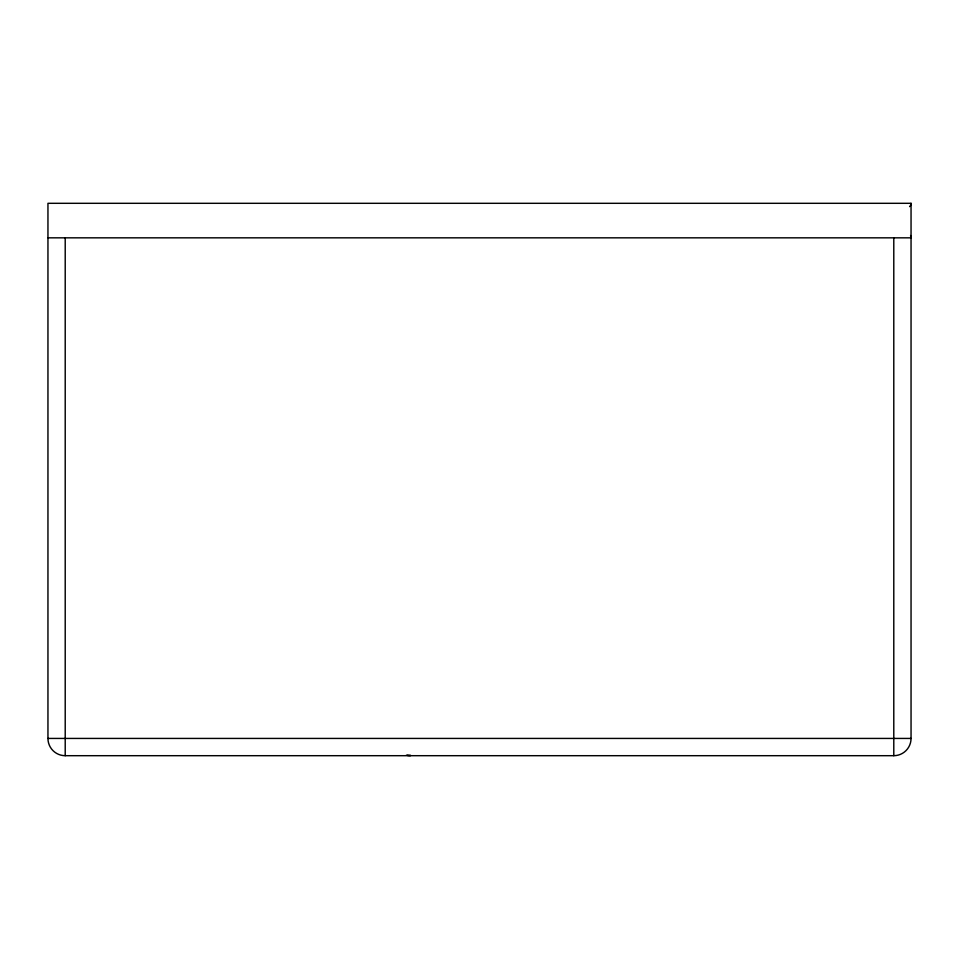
<?xml version="1.0" encoding="UTF-8"?>
<svg xmlns="http://www.w3.org/2000/svg" width="959" height="959" viewBox="0 0 959 959"><rect width="100%" height="100%" fill="white"/><g stroke="black" fill="none" stroke-linecap="round" stroke-linejoin="round"><path stroke-width="1.44" d="M910.582 205.622L911.05 203.308L47.95 203.308L47.95 738.43A17.262 17.262 0 0 0 65.212 755.692L893.788 755.692A17.262 17.262 0 0 0 911.05 738.43L911.05 203.308M909.588 206.617L911.05 204.998M48.142 237.832L911.05 237.832L910.582 235.518M47.95 738.43L911.05 738.43M410.452 755.26L406.412 755.212M893.788 237.832L893.788 755.692M65.212 237.832L65.212 755.692M410.452 755.692A17.262 17.262 0 0 1 407.311 755.404"/></g></svg>
